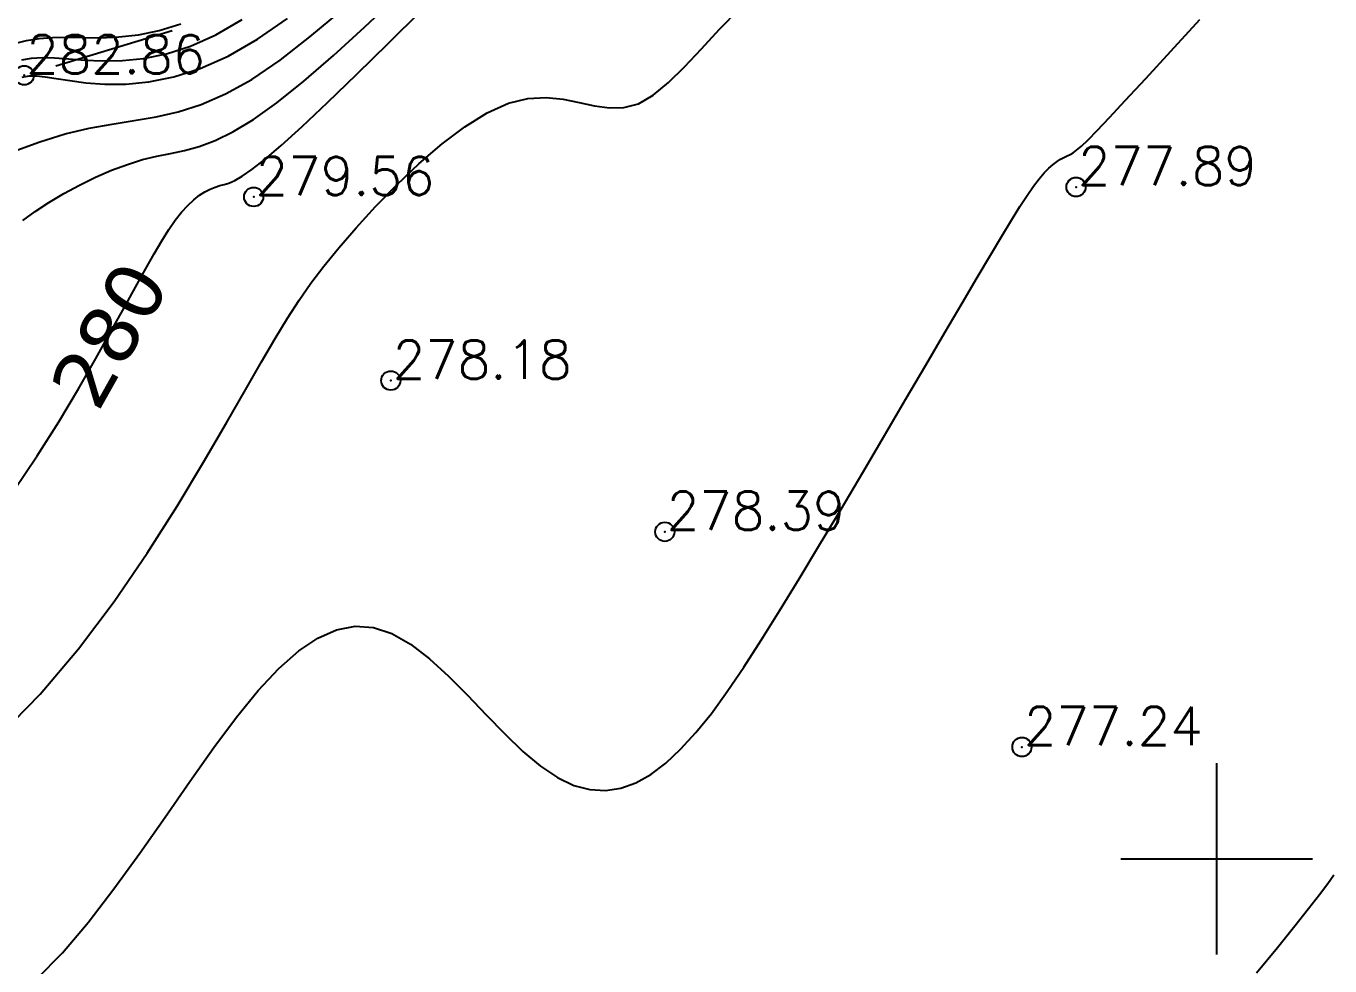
# Model space of a CAD drawing. Header units: millimetres. Extents: x 524954 to 526204, y 9523489 to 9524010.
# Drawn here: x 525268.94 to 525302.95, y 9523797.2 to 9523821.74 of the extents above; entities that cross this region are included whole.
import ezdxf
from ezdxf.enums import TextEntityAlignment as Align

# ---------------------------------------------------------------- set-up
doc = ezdxf.new("R2010")
doc.units = ezdxf.units.MM
doc.header["$PDMODE"] = 32
doc.header["$PDSIZE"] = 0.5
doc.linetypes.add('CACHE2', pattern=[4.7625, 3.175, -1.5875])
for name, color, linetype in [('Bas_Talus', 40, 'CACHE2'), ('Carroyage(2)', 7, 'Continuous'), ('CN_01_00', 3, 'Continuous'), ('CN_02_00', 4, 'Continuous'), ('CN_05_00', 6, 'Continuous'), ('CN_10_00', 1, 'Continuous'), ('Cotation Courbes de niveau', 7, 'Continuous'), ('TopoAlt', 3, 'Continuous'), ('TOPOJIS', 7, 'Continuous')]:
    doc.layers.add(name, color=color, linetype=linetype)
doc.styles.add('Simplex 1.0', font='Simplex.shx', dxfattribs={"width": 0.99, "height": 1})
doc.styles.add('Verdana 1.0', font='verdana.ttf', dxfattribs={"width": 0.99, "height": 1})

# ---------------------------------------------------------------- blocks, each defined once
blk = doc.blocks.new('TCPOINT M')
at = {"color": 0}
blk.add_point((0, 0), dxfattribs=at)
at = {"layer": 'TopoAlt', "style": 'Simplex 1.0', "width": 0.99}
blk.add_attdef('ALT', (0.15, 0.15), '', height=1, dxfattribs=at)

msp = doc.modelspace()

# ---------------------------------------------------------------- linework, layer by layer
at = {"layer": 'Bas_Talus', "flags": 128}
msp.add_lwpolyline([(525199.208, 9523799.132), (525208.8, 9523801.776), (525220.795, 9523804.478), (525231.919, 9523806.249), (525244.031, 9523805.939), (525246.35, 9523809.16), (525255.359, 9523814.932), (525262.717, 9523816.004), (525268.895, 9523820.451), (525287.363, 9523826.037), (525301, 9523831.408), (525309.422, 9523839.276), (525318.775, 9523848.13), (525321.585, 9523856.913), (525321.412, 9523876.469)], dxfattribs=at)
at = {"layer": 'Carroyage(2)'}
for p, q in [((525300, 9523797.5), (525300, 9523802.5)), ((525297.5, 9523800), (525302.5, 9523800))]:
    msp.add_line(p, q, dxfattribs=at)
at = {"layer": 'CN_01_00', "flags": 128}
for points, elevation in [([(525268.861, 9523816.66), (525269.181, 9523816.896), (525269.539, 9523817.132), (525269.927, 9523817.363), (525270.335, 9523817.584), (525270.753, 9523817.789), (525271.173, 9523817.972), (525271.585, 9523818.127), (525271.979, 9523818.25), (525272.35, 9523818.338), (525272.71, 9523818.41), (525273.073, 9523818.487), (525273.455, 9523818.592), (525273.872, 9523818.747), (525274.339, 9523818.974), (525274.872, 9523819.294), (525275.485, 9523819.731), (525276.187, 9523820.296), (525276.958, 9523820.967), (525277.771, 9523821.709), (525278.599, 9523822.492)], 281), ([(525268.258, 9523803.23), (525269.31, 9523804.3), (525270.306, 9523805.479), (525271.238, 9523806.72), (525272.098, 9523807.977), (525272.879, 9523809.204), (525273.572, 9523810.353), (525274.169, 9523811.378), (525274.668, 9523812.246), (525275.085, 9523812.972), (525275.442, 9523813.585), (525275.761, 9523814.113), (525276.064, 9523814.585), (525276.373, 9523815.029), (525276.71, 9523815.474), (525277.097, 9523815.949), (525277.55, 9523816.472), (525278.06, 9523817.029), (525278.613, 9523817.596), (525279.195, 9523818.148), (525279.792, 9523818.661), (525280.388, 9523819.111), (525280.969, 9523819.474), (525281.522, 9523819.725), (525282.034, 9523819.85), (525282.509, 9523819.873), (525282.953, 9523819.826), (525283.371, 9523819.743), (525283.771, 9523819.657), (525284.158, 9523819.601), (525284.538, 9523819.608), (525284.918, 9523819.71), (525285.303, 9523819.933), (525285.7, 9523820.262), (525286.116, 9523820.674), (525286.557, 9523821.146), (525287.029, 9523821.655), (525287.539, 9523822.178)], 279), ([(525268.838, 9523820.402), (525269.02, 9523820.437), (525269.214, 9523820.44), (525269.443, 9523820.416), (525269.726, 9523820.371), (525270.08, 9523820.313), (525270.504, 9523820.258), (525270.993, 9523820.222), (525271.542, 9523820.223), (525272.144, 9523820.28), (525272.794, 9523820.408), (525273.487, 9523820.627), (525274.218, 9523820.953), (525274.979, 9523821.397), (525275.758, 9523821.938)], 283), ([(525301.038, 9523797.023), (525301.585, 9523797.69), (525302.036, 9523798.248), (525302.397, 9523798.704), (525302.68, 9523799.07), (525302.895, 9523799.358), (525303.055, 9523799.579)], 277)]:
    msp.add_lwpolyline(points, dxfattribs=dict(at, elevation=elevation))
at = {"layer": 'CN_02_00', "flags": 128}
for points, elevation in [([(525268.603, 9523818.461), (525269.298, 9523818.718), (525269.965, 9523818.925), (525270.592, 9523819.073), (525271.187, 9523819.18), (525271.762, 9523819.271), (525272.332, 9523819.37), (525272.911, 9523819.502), (525273.51, 9523819.693), (525274.145, 9523819.966), (525274.828, 9523820.346), (525275.567, 9523820.849), (525276.348, 9523821.454), (525277.149, 9523822.13)], 282), ([(525268.828, 9523820.858), (525269.082, 9523820.899), (525269.361, 9523820.914), (525269.68, 9523820.905), (525270.05, 9523820.878), (525270.471, 9523820.846), (525270.94, 9523820.827), (525271.454, 9523820.838), (525272.009, 9523820.894), (525272.603, 9523821.013), (525273.233, 9523821.212), (525273.894, 9523821.507), (525274.583, 9523821.909)], 284), ([(525269.222, 9523796.872), (525269.888, 9523797.548), (525270.561, 9523798.341), (525271.235, 9523799.217), (525271.906, 9523800.145), (525272.567, 9523801.09), (525273.212, 9523802.02), (525273.836, 9523802.902), (525274.434, 9523803.702), (525275, 9523804.394), (525275.539, 9523804.969), (525276.056, 9523805.426), (525276.556, 9523805.764), (525277.043, 9523805.98), (525277.523, 9523806.074), (525278.002, 9523806.042), (525278.483, 9523805.884), (525278.972, 9523805.603), (525279.465, 9523805.221), (525279.961, 9523804.768), (525280.455, 9523804.272), (525280.945, 9523803.76), (525281.428, 9523803.261), (525281.901, 9523802.803), (525282.36, 9523802.415), (525282.803, 9523802.119), (525283.232, 9523801.917), (525283.649, 9523801.806), (525284.056, 9523801.783), (525284.455, 9523801.844), (525284.848, 9523801.986), (525285.238, 9523802.204), (525285.627, 9523802.497), (525286.017, 9523802.861), (525286.413, 9523803.295), (525286.817, 9523803.797), (525287.233, 9523804.367), (525287.667, 9523805.003), (525288.121, 9523805.706), (525288.599, 9523806.473), (525289.106, 9523807.305), (525289.642, 9523808.196), (525290.2, 9523809.13), (525290.767, 9523810.087), (525291.333, 9523811.046), (525291.886, 9523811.987), (525292.416, 9523812.89), (525292.911, 9523813.735), (525293.359, 9523814.501), (525293.754, 9523815.173), (525294.096, 9523815.754), (525294.392, 9523816.251), (525294.647, 9523816.672), (525294.867, 9523817.025), (525295.058, 9523817.317), (525295.223, 9523817.557), (525295.37, 9523817.751), (525295.503, 9523817.907), (525295.624, 9523818.031), (525295.734, 9523818.127), (525295.835, 9523818.201), (525295.928, 9523818.259), (525296.015, 9523818.306), (525296.097, 9523818.346), (525296.175, 9523818.385), (525296.253, 9523818.43), (525296.346, 9523818.498), (525296.471, 9523818.605), (525296.643, 9523818.771), (525296.88, 9523819.012), (525297.199, 9523819.347), (525297.616, 9523819.794), (525298.148, 9523820.371), (525298.803, 9523821.086), (525299.556, 9523821.91)], 278)]:
    msp.add_lwpolyline(points, dxfattribs=dict(at, elevation=elevation))
at = {"layer": 'CN_05_00', "elevation": 285, "flags": 128}
msp.add_lwpolyline([(525268.637, 9523821.279), (525268.95, 9523821.359), (525269.28, 9523821.413), (525269.634, 9523821.44), (525270.02, 9523821.443), (525270.438, 9523821.435), (525270.887, 9523821.433), (525271.366, 9523821.452), (525271.875, 9523821.509), (525272.413, 9523821.618), (525272.978, 9523821.797)], dxfattribs=at)
at = {"layer": 'CN_10_00', "elevation": 280, "flags": 128}
msp.add_lwpolyline([(525268.624, 9523809.617), (525269.234, 9523810.517), (525269.796, 9523811.41), (525270.306, 9523812.268), (525270.76, 9523813.061), (525271.157, 9523813.766), (525271.5, 9523814.385), (525271.797, 9523814.924), (525272.055, 9523815.39), (525272.281, 9523815.791), (525272.482, 9523816.134), (525272.664, 9523816.425), (525272.835, 9523816.672), (525273, 9523816.881), (525273.161, 9523817.057), (525273.315, 9523817.202), (525273.465, 9523817.319), (525273.607, 9523817.411), (525273.743, 9523817.483), (525273.872, 9523817.536), (525273.993, 9523817.574), (525274.108, 9523817.603), (525274.233, 9523817.64), (525274.384, 9523817.704), (525274.578, 9523817.815), (525274.834, 9523817.992), (525275.168, 9523818.254), (525275.598, 9523818.622), (525276.141, 9523819.115), (525276.806, 9523819.743), (525277.567, 9523820.479), (525278.392, 9523821.289), (525279.247, 9523822.136)], dxfattribs=at)

# ---------------------------------------------------------------- block references
at = {"layer": 'TOPOJIS'}
ref = msp.add_blockref('TCPOINT M', (525268.895, 9523820.451, 282.86), dxfattribs=at)
ref.add_attrib('ALT', '282.86', (525268.945, 9523820.501, 282.86), dxfattribs={"layer": 'TopoAlt', "height": 1, "style": 'Simplex 1.0', "width": 0.99})
ref = msp.add_blockref('TCPOINT M', (525296.33, 9523817.535, 277.89), dxfattribs=at)
ref.add_attrib('ALT', '277.89', (525296.38, 9523817.585, 277.89), dxfattribs={"layer": 'TopoAlt', "height": 1, "style": 'Simplex 1.0', "width": 0.99})
ref = msp.add_blockref('TCPOINT M', (525274.879, 9523817.277, 279.56), dxfattribs=at)
ref.add_attrib('ALT', '279.56', (525274.929, 9523817.327, 279.56), dxfattribs={"layer": 'TopoAlt', "height": 1, "style": 'Simplex 1.0', "width": 0.99})
ref = msp.add_blockref('TCPOINT M', (525278.455, 9523812.483, 278.18), dxfattribs=at)
ref.add_attrib('ALT', '278.18', (525278.505, 9523812.533, 278.18), dxfattribs={"layer": 'TopoAlt', "height": 1, "style": 'Simplex 1.0', "width": 0.99})
ref = msp.add_blockref('TCPOINT M', (525285.603, 9523808.537, 278.39), dxfattribs=at)
ref.add_attrib('ALT', '278.39', (525285.653, 9523808.587, 278.39), dxfattribs={"layer": 'TopoAlt', "height": 1, "style": 'Simplex 1.0', "width": 0.99})
ref = msp.add_blockref('TCPOINT M', (525294.919, 9523802.919, 277.24), dxfattribs=at)
ref.add_attrib('ALT', '277.24', (525294.969, 9523802.969, 277.24), dxfattribs={"layer": 'TopoAlt', "height": 1, "style": 'Simplex 1.0', "width": 0.99})

# ---------------------------------------------------------------- texts
at = {"layer": 'Cotation Courbes de niveau', "style": 'Verdana 1.0', "width": 0.99}
msp.add_text('280', height=1.5, rotation=60.6702, dxfattribs=at).set_placement((525271.111, 9523813.685, 280), align=Align.MIDDLE_CENTER)

doc.saveas('drawing.dxf')
